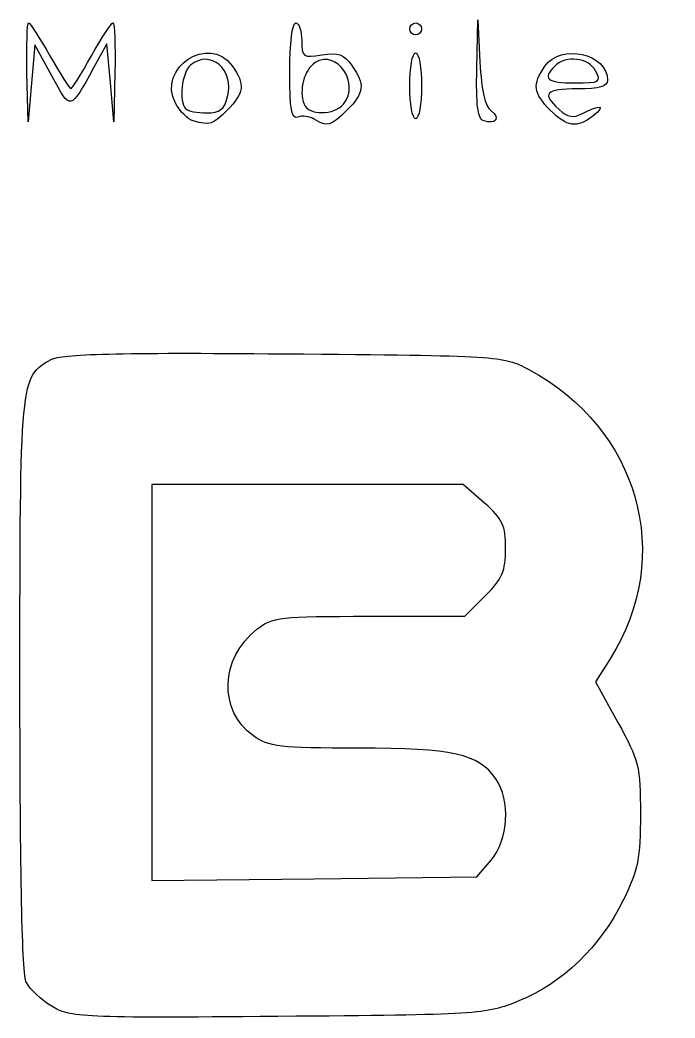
# Model space of a CAD drawing. Extents: x -180 to 507, y 228 to 521.
# Drawn here: x -179.6 to -34, y 294.5 to 516.6 of the extents above; entities that cross this region are included whole.
import ezdxf

# ---------------------------------------------------------------- set-up
doc = ezdxf.new("R2010")
doc.units = 0
doc.layers.add('Layer_1', color=7, linetype='CONTINUOUS')

msp = doc.modelspace()

# ---------------------------------------------------------------- linework, layer by layer
at = {"layer": 'Layer_1', "color": 7}
for points in [[(-78.048703, 505.67101), (-77.787554, 516.559889), (-77.337546, 507.22656)], [(-172.479568, 503.996105), (-176.30972, 511.060606), (-177.079587, 502.47693), (-177.849454, 493.893249), (-178.079586, 504.893234)], [(-158.539878, 504.893234), (-158.770007, 493.893249), (-159.539877, 502.559903), (-160.309736, 511.226555), (-163.258163, 505.893234)], [(-76.356247, 409.088566), (-81.069301, 413.226692), (-115.689521, 413.226692), (-150.309749, 413.226692), (-150.309749, 369.165529), (-150.309749, 325.104373), (-114.192484, 325.498922), (-78.075214, 325.89346), (-74.859197, 329.634476)], [(-101.996668, 383.893388), (-80.709842, 383.893388), (-76.176516, 388.426724)], [(-48.378381, 374.451579), (-51.631818, 369.297796), (-46.650604, 360.262279)]]:
    msp.add_lwpolyline(points, dxfattribs=at)
for points in [[(-178.079586, 504.893234), (-178.206158, 510.943226), (-178.053755, 515.893219), (-177.740906, 515.893219)], [(-177.740906, 515.893219), (-177.428059, 515.893219), (-175.284029, 512.593224), (-172.976392, 508.559899)], [(-163.758947, 508.559899), (-161.482678, 512.593224), (-159.325407, 515.893219), (-158.965007, 515.893219)], [(-158.965007, 515.893219), (-158.604618, 515.893219), (-158.413298, 510.943226), (-158.539878, 504.893234)], [(-119.643127, 505.083914), (-119.643127, 511.401235), (-119.089037, 515.893219), (-118.309787, 515.893219)], [(-118.309787, 515.893219), (-117.576458, 515.893219), (-116.976461, 514.130943), (-116.976461, 511.977055)], [(-92.976489, 514.559893), (-92.976489, 515.293222), (-92.376491, 515.893219), (-91.643163, 515.893219)], [(-91.643163, 515.893219), (-90.909823, 515.893219), (-90.309823, 515.293222), (-90.309823, 514.559893)], [(-145.064976, 498.058701), (-149.252129, 505.882465), (-137.510954, 513.581013), (-132.437861, 506.338151)], [(-91.643163, 513.226554), (-92.376491, 513.226554), (-92.976489, 513.826554), (-92.976489, 514.559893)], [(-90.309823, 514.559893), (-90.309823, 513.826554), (-90.909823, 513.226554), (-91.643163, 513.226554)], [(-116.976461, 511.977055), (-116.976461, 508.275589), (-116.730351, 508.100821), (-112.487416, 508.789359)], [(-62.900942, 506.263224), (-59.291599, 511.416277), (-48.976561, 509.096199), (-48.976561, 503.131331)], [(-172.976392, 508.559899), (-170.668754, 504.526567), (-168.581998, 501.226572), (-168.339154, 501.226572)], [(-168.339154, 501.226572), (-168.096311, 501.226572), (-166.035217, 504.526567), (-163.758947, 508.559899)], [(-133.472168, 499.432945), (-131.935391, 505.555967), (-137.300124, 510.164249), (-141.707148, 506.506741)], [(-107.704041, 497.819854), (-103.911707, 502.389342), (-109.142079, 510.114079), (-113.976463, 507.083571)], [(-112.487416, 508.789359), (-108.82468, 509.383739), (-107.597512, 508.94555), (-105.820755, 506.408858)], [(-92.976489, 501.893239), (-92.976489, 505.926566), (-92.376491, 509.226559), (-91.643163, 509.226559)], [(-91.643163, 509.226559), (-90.909823, 509.226559), (-90.309823, 505.926566), (-90.309823, 501.893239)], [(-51.643216, 505.226566), (-53.225655, 508.183379), (-58.23088, 508.77223), (-60.709875, 506.293233)], [(-141.707148, 506.506741), (-143.675857, 504.872861), (-144.372726, 498.40065), (-142.754208, 496.782133)], [(-132.437861, 506.338151), (-129.536115, 502.195332), (-129.753304, 500.328505), (-133.5825, 496.499304)], [(-113.976463, 507.083571), (-116.45107, 505.532332), (-117.67183, 500.961867), (-116.457082, 497.796274)], [(-105.820755, 506.408858), (-102.867877, 502.193035), (-103.072338, 500.34283), (-106.915862, 496.499304)], [(-77.337546, 507.22656), (-77.029444, 500.836415), (-76.245736, 497.408041), (-74.852249, 496.35458)], [(-61.703815, 496.499304), (-65.517441, 500.312929), (-65.74853, 502.197718), (-62.900942, 506.263224)], [(-60.709875, 506.293233), (-63.533222, 503.469886), (-62.449315, 502.559903), (-56.262981, 502.559903)], [(-163.258163, 505.893234), (-168.564234, 496.295218), (-168.330465, 496.343309), (-172.479568, 503.996105)], [(-117.855548, 494.960569), (-119.259508, 494.42182), (-119.643127, 496.594318), (-119.643127, 505.083914)], [(-76.643185, 494.184288), (-77.821955, 494.607123), (-78.233395, 497.969727), (-78.048703, 505.67101)], [(-56.262981, 502.559903), (-50.629239, 502.559903), (-50.313578, 502.742111), (-51.643216, 505.226566)], [(-91.643163, 494.559913), (-92.376491, 494.559913), (-92.976489, 497.859909), (-92.976489, 501.893239)], [(-90.309823, 501.893239), (-90.309823, 497.859909), (-90.909823, 494.559913), (-91.643163, 494.559913)], [(-48.976561, 503.131331), (-48.976561, 501.734507), (-50.754328, 501.226572), (-55.643222, 501.226572)], [(-55.643222, 501.226572), (-62.851632, 501.226572), (-63.726283, 500.255039), (-59.754138, 496.66029)], [(-141.1169, 494.10854), (-142.294159, 494.423484), (-144.070797, 496.201056), (-145.064976, 498.058701)], [(-138.112944, 495.893245), (-135.164068, 495.893245), (-134.170347, 496.651196), (-133.472168, 499.432945)], [(-116.457082, 497.796274), (-115.508811, 495.325119), (-109.76164, 495.3406), (-107.704041, 497.819848)], [(-54.508454, 495.786973), (-50.63334, 497.860872), (-49.195659, 497.48028), (-52.231397, 495.184176)], [(-142.754208, 496.782133), (-142.265317, 496.293244), (-140.176752, 495.893245), (-138.112944, 495.893245)], [(-133.5825, 496.499304), (-136.888385, 493.193422), (-137.257893, 493.076172), (-141.1169, 494.10854)], [(-114.188883, 494.456972), (-115.222381, 495.111225), (-116.872379, 495.337846), (-117.855548, 494.960569)], [(-106.915862, 496.499304), (-110.491508, 492.923663), (-111.374916, 492.675593), (-114.188883, 494.456972)], [(-74.852249, 496.35458), (-72.664042, 494.700312), (-73.901449, 493.200793), (-76.643185, 494.184288)], [(-52.231397, 495.184176), (-55.857841, 492.441268), (-57.934029, 492.72952), (-61.703815, 496.499304)], [(-59.754138, 496.66029), (-57.75048, 494.847015), (-56.617302, 494.658359), (-54.508454, 495.786973)], [(-172.726219, 441.003747), (-170.31877, 442.292174), (-158.183798, 442.593598), (-120.945865, 442.28993)], [(-120.945865, 442.28993), (-72.994159, 441.898893), (-72.228271, 441.849773), (-66.510648, 438.798596)], [(-179.64305, 368.538639), (-179.64305, 436.84518), (-179.5971, 437.326562), (-172.726219, 441.003747)], [(-66.510648, 438.798596), (-41.97189, 425.703616), (-33.963979, 397.285481), (-48.378381, 374.451579)], [(-71.643201, 398.955249), (-71.643201, 404.148812), (-72.273401, 405.503771), (-76.356247, 409.088566)], [(-76.176516, 388.426724), (-72.365261, 392.237978), (-71.643201, 393.914956), (-71.643201, 398.955249)], [(-126.958206, 381.002864), (-123.537151, 383.693858), (-121.814115, 383.893388), (-101.996668, 383.893388)], [(-127.723817, 357.284223), (-135.541787, 362.851115), (-135.164227, 374.548001), (-126.958206, 381.002864)], [(-178.224622, 302.401173), (-179.170004, 304.167635), (-179.64305, 326.224491), (-179.64305, 368.538639)], [(-46.650604, 360.262279), (-42.00242, 351.83086), (-41.668511, 350.469051), (-41.656311, 339.893444)], [(-104.394486, 354.560095), (-121.898054, 354.560095), (-124.29045, 354.839455), (-127.723817, 357.284223)], [(-73.817449, 347.737616), (-77.720265, 353.309657), (-83.324459, 354.560095), (-104.394486, 354.560095)], [(-74.859197, 329.634476), (-71.003773, 334.11929), (-70.493212, 342.991589), (-73.817449, 347.737616)], [(-41.656311, 339.893444), (-41.644299, 330.049356), (-42.155709, 327.51637), (-45.543255, 320.616929)], [(-45.543255, 320.616929), (-50.56385, 310.391474), (-59.069437, 302.191041), (-68.681896, 298.308418)], [(-172.557963, 297.124118), (-174.89449, 298.568794), (-177.444487, 300.943453), (-178.224622, 302.401173)], [(-68.681896, 298.308418), (-76.067328, 295.325324), (-77.772375, 295.21576), (-122.309782, 294.86241)], [(-122.309782, 294.86241), (-166.098455, 294.514986), (-168.513949, 294.623703), (-172.557963, 297.124118)]]:
    msp.add_open_spline(points, degree=3, dxfattribs=at)

doc.saveas('drawing.dxf')
